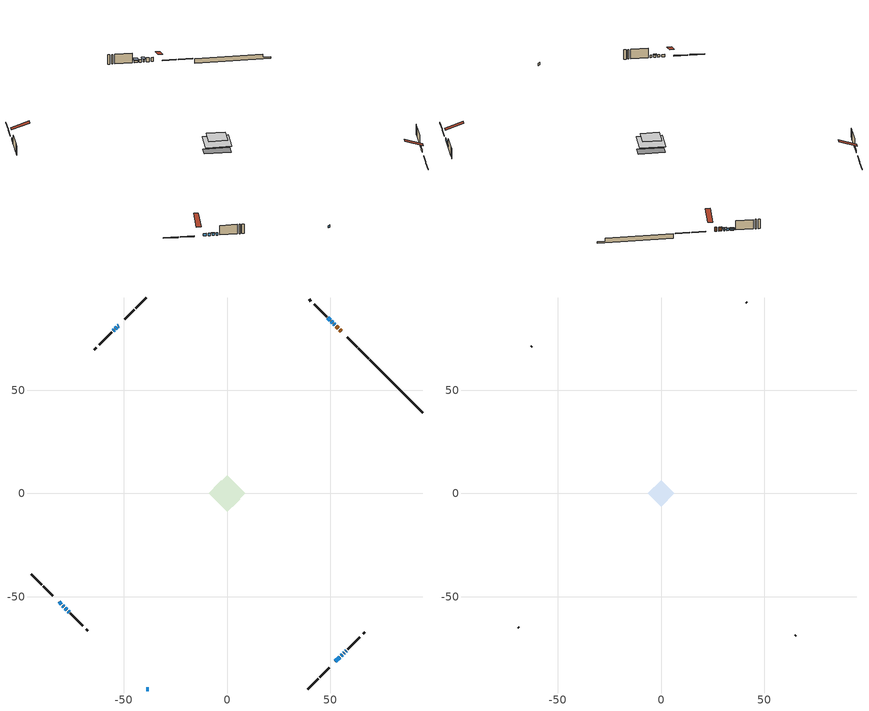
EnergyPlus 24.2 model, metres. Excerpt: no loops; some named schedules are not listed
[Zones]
conditioned space
 floor outside (Floor1 construction): -2.2,0 0,2.2 2.2,0 0,-2.2 z1.07
 floor adiabatic (AdiabaticFloorConstruction): -8.74,0 0,8.74 8.74,0 0,-8.74 z3.51
 floor foundation (Slab1 construction): -6.36,2.73 -2.73,6.36 6.36,-2.73 2.73,-6.36 z-1.22
 wall outside (RimJoist1 construction): 39.17,-94.56 44.1,-89.63 / -94.56,-39.17 -89.63,-44.1 / -39.17,94.56 -44.1,89.63 / 68.47,65.26 63.54,70.19 z1.07:1.37
 wall outside (RimJoist2 construction): 44.76,-88.97 49.52,-84.2 / -88.97,-44.76 -84.2,-49.52 / -44.76,88.97 -49.52,84.2 / 62.88,70.84 58.11,75.61 z1.07:1.37
 wall outside (AdiabaticWallConstruction 1): 55.17,78.56 54.55,79.18 / 53.89,79.84 52.75,80.98 z1.07:3.1
 wall outside (AdiabaticWallConstruction): -39.17,-94.56 -37.89,-94.56 / -81.25,-52.47 -80.18,-53.55 / 51.07,82.65 50.53,83.19 / 52.47,-81.25 54.57,-79.15 / -79.52,-54.21 -78.89,-54.84 / -52.47,81.26 -52.77,80.96 / -53.42,80.31 -53.96,79.77 / 55.23,-78.5 55.77,-77.96 / -54.62,79.11 -55.12,78.6 / 56.42,-77.3 56.67,-77.06 / 57.32,-76.4 57.68,-76.04 / -76.86,-56.87 -76.36,-57.37 z1.07:2.29; 52.09,81.64 51.73,82 / 49.88,83.85 48.8,84.93 z1.07:2.09; -78.24,-55.49 -77.52,-56.21 z1.07:2.14
 wall outside (Wall1 construction): 58.34,-75.39 64.32,-69.41 / -75.7,-58.03 -69.72,-64 / -55.78,77.95 -61.75,71.97 / 48.14,85.59 42.17,91.56 z1.07:5.95
 wall outside (Wall4 construction): 65.86,-67.87 66.66,-67.07 / -68.18,-65.55 -67.38,-66.34 / -63.3,70.43 -64.09,69.63 / 40.62,93.11 39.82,93.9 z1.07:5.95
 wall foundation (FoundationWall1 construction): 69.13,64.6,-1.22 69.13,64.6,1.07 92.02,41.71,1.07 92.02,41.71,-0.5 94.56,39.17,-0.5 94.56,39.17,-1.22
 window (WindowConstruction 11): -39.17,-94.56 -37.89,-94.56 z1.07:2.29
 window (WindowConstruction 5): -81.25,-52.47 -80.18,-53.55 z1.07:2.29
 window (WindowConstruction 6): 52.09,81.64 51.73,82 z1.07:2.08
 window (WindowConstruction 7): 51.07,82.65 50.53,83.19 z1.07:2.29
 window (WindowConstruction 8): 52.47,-81.25 54.57,-79.15 z1.07:2.29
 window (WindowConstruction 9): -79.52,-54.21 -78.89,-54.83 z1.07:2.29
 window (WindowConstruction 10): -78.23,-55.49 -77.52,-56.21 z1.07:2.14
 window (WindowConstruction 12): -52.47,81.25 -52.76,80.96 z1.07:2.29
 window (WindowConstruction 13): -53.42,80.3 -53.96,79.77 z1.07:2.29
 window (WindowConstruction 14): 55.23,-78.5 55.77,-77.96 z1.07:2.29
 window (WindowConstruction): 49.88,83.85 48.8,84.93 z1.07:2.08
 window (WindowConstruction 1): -54.62,79.11 -55.12,78.61 z1.07:2.29
 window (WindowConstruction 2): 56.43,-77.3 56.67,-77.06 z1.07:2.29
 window (WindowConstruction 3): 57.32,-76.4 57.68,-76.04 z1.07:2.29
 window (WindowConstruction 4): -76.86,-56.87 -76.36,-57.37 z1.07:2.29
 door (Door): 55.17,78.56 54.55,79.18 z1.07:3.1
 door (Door 1): 53.89,79.84 52.75,80.98 z1.07:3.1
 ceiling adiabatic (AdiabaticFloorConstruction): 0,-8.74 8.74,0 0,8.74 -8.74,0 z3.51
attic - vented
 floor to conditioned space (Floor2 construction Reversed): -6.37,0 0,6.37 6.37,0 0,-6.37 z5.95
 wall outside (Wall3 construction): 64.97,-68.75 65.2,-68.52 / -69.07,-64.66 -68.84,-64.89 / -62.41,71.32 -62.64,71.09 / 41.51,92.22 41.28,92.45 z1.07:5.95
 roof outside (Roof1 construction): 51.81,-81.91,5.95 45.61,-75.71,8.87 43.97,-77.34,8.87 50.18,-83.55,5.95; -81.91,-51.81,5.95 -75.71,-45.61,8.87 -77.34,-43.97,8.87 -83.55,-50.18,5.95; -51.81,81.91,5.95 -45.61,75.71,8.87 -43.97,77.34,8.87 -50.18,83.55,5.95; 55.82,77.9,5.95 49.62,71.7,8.87 51.25,70.06,8.87 57.46,76.27,5.95
shading: 51.3,82.43 52.52,81.21 53.81,82.5 52.59,83.72 z2.69; -77.31,-56.42 -78.45,-55.28 -78.88,-55.71 -77.74,-56.85 z2.44; 48.59,85.14 50.09,83.64 51.38,84.93 49.88,86.43 z2.38
[Building]
Building 1: Terrain=Suburbs
[Site:Location]
Toronto Intl AP_ON: Latitude {deg}=43.68; Longitude {deg}=-79.63; Time Zone {hr}=-5; Elevation {m}=173; Keep Site Location Information=Yes
[Site:GroundTemperature:Shallow]
4.59119, 2.66285, 2.50842, 3.42352, 7.09712, 10.7536, 13.9236, 15.9317, 16.1023, 14.4691, 11.3799, 7.83558
[Site:WaterMainsTemperature]
Calculation Method=Schedule; Temperature Schedule=mains temperature schedule
[Material] Roughness=Rough; Thermal Absorptance=0.9
Name | Thickness {m} | Conductivity {W/m-K} | Density {kg/m3} | Specific Heat {J/kg-K} | Solar Absorptance | Visible Absorptance
asphalt or fiberglass shingles | 0.00635 | 0.162714 | 1121.4 | 1465.45 | 0.4 | 0.4
ceiling loosefill ins | 0.254 | 0.0480833 | 16.02 | 1046.75 | 0.7 | 0.7
ceiling stud and cavity | 0.1397 | 0.160277 | 65.682 | 1177.47 | 0.7 | 0.7
concrete 4.0 in. | 0.1016 | 1.803125 | 2242.8 | 837.4 | 0.7 | 0.7
concrete 8.0 in. | 0.2032 | 1.803125 | 2242.8 | 837.4 | 0.7 | 0.7
door material | 0.04445 | 0.053851 | 512.64 | 1214.23 | 0.7 | 0.7
exterior vertical ins | 0.0410211 | 0.029427 | 32.04 | 1214.23 | 0.7 | 0.7
floor covering | 0.0127 | 0.0433444 | 54.468 | 1339.84 | 0.6 | 0.6
floor rigid ins | 0.103632 | 0.029427 | 32.04 | 1214.23 | 0.7 | 0.7
floor rigid ins 1; wall rigid ins 1 | 0.512978 | 0.029427 | 32.04 | 1214.23 | 0.7 | 0.7
floor stud and cavity | 0.1397 | 0.132406 | 92.3553 | 1139.71 | 0.7 | 0.7
floor stud and cavity 1 | 0.1397 | 1.75129 | 37.0049 | 1207.88 | 0.7 | 0.7
furniture material conditioned space 1 | 0.1524 | 0.115458 | 640.8 | 1214.23 | 0.6 | 0.6
gypsum board | 0.0127 | 0.160291 | 801 | 837.4 | 0.6 | 0.6
gypsum board 1 | 0.0127 | 0.160291 | 801 | 837.4 | 0.7 | 0.7
osb sheathing 0.5 in. | 0.0127 | 0.115458 | 512.64 | 1214.23 | 0.7 | 0.7
osb sheathing 0.75 in. | 0.01905 | 0.115458 | 512.64 | 1214.23 | 0.7 | 0.7
osb sheathing 2.0 in. | 0.0508 | 0.115458 | 512.64 | 1214.23 | 0.7 | 0.7
rim joist rigid ins; wall rigid ins | 0.051816 | 0.029427 | 32.04 | 1214.23 | 0.7 | 0.7
rim joist stud and cavity | 0.0508 | 0.0405436 | 125.044 | 1163.47 | 0.6 | 0.6
rim joist stud and cavity 1 | 0.0508 | 0.275866 | 125.044 | 1163.47 | 0.6 | 0.6
wall stud and cavity | 0.1397 | 0.16529 | 139.0536 | 1170.24 | 0.7 | 0.7
wall stud and cavity 1 | 0.0889 | 6.9971 | 50.32683 | 1063.81 | 0.6 | 0.6
wall stud and cavity 2 | 0.1397 | 0.275573 | 139.0536 | 1170.24 | 0.7 | 0.7
wall stud and cavity 3 | 0.0889 | 0.380278 | 52.3479 | 1209.89 | 0.7 | 0.7
wall stud and cavity 4 | 0.0889 | 0.391764 | 83.0341 | 1211.67 | 0.7 | 0.7
wood siding | 0.0254 | 0.102417 | 544.68 | 1172.36 | 0.4 | 0.4
wood siding 1 | 0.00254 | 0.102417 | 544.68 | 1172.36 | 0.4 | 0.4
wood siding 2; wood siding 3; wood siding 4 | 0.0254 | 0.102417 | 544.68 | 1172.36 | 0.7 | 0.7
[WindowMaterial:SimpleGlazingSystem]
Name | U-Factor {W/m2-K} | Solar Heat Gain Coefficient
WindowMaterial | 2.992306 | 0.59
WindowMaterial 1 | 2.949721 | 0.64
WindowMaterial 2 | 3.00026 | 0.58
WindowMaterial 3 | 2.986628 | 0.6
WindowMaterial 4 | 2.961077 | 0.63
WindowMaterial 5 | 2.88386 | 0.7
WindowMaterial 6 | 2.93609 | 0.65
WindowMaterial 7 | 6.72446 | 0.74
WindowMaterial 8 | 2.98038 | 0.6
[Construction]
AdiabaticFloorConstruction: floor stud and cavity 1, floor rigid ins 1, osb sheathing 0.75 in., floor covering
AdiabaticWallConstruction: wood siding 3, wall rigid ins 1, wall stud and cavity 3, gypsum board
AdiabaticWallConstruction 1: wood siding 4, wall rigid ins 1, wall stud and cavity 3, gypsum board
Door; Door 1: door material
Floor1 construction: floor stud and cavity, floor rigid ins, osb sheathing 0.75 in., floor covering
Floor2 construction Reversed: gypsum board, ceiling stud and cavity, ceiling loosefill ins
FoundationWall1 construction: concrete 8.0 in., gypsum board 1
furniture construction conditioned space 1: furniture material conditioned space 1
PartitionWallConstruction: gypsum board, wall stud and cavity 4, gypsum board
RimJoist1 construction: wood siding 2, rim joist rigid ins, osb sheathing 2.0 in., rim joist stud and cavity
RimJoist2 construction: wood siding 2, rim joist rigid ins, osb sheathing 2.0 in., rim joist stud and cavity 1
Roof1 construction: asphalt or fiberglass shingles
Slab1 construction: concrete 4.0 in.
Wall1 construction: wood siding, wall rigid ins, osb sheathing 0.5 in., wall stud and cavity, gypsum board
Wall3 construction: wood siding 1, wall stud and cavity 1
Wall4 construction: wood siding, wall rigid ins, osb sheathing 0.5 in., wall stud and cavity 2, gypsum board
WindowConstruction; WindowConstruction 6: WindowMaterial
WindowConstruction 1; WindowConstruction 4: WindowMaterial 1
WindowConstruction 10; WindowConstruction 9: WindowMaterial 6
WindowConstruction 11: WindowMaterial 7
WindowConstruction 12: WindowMaterial 8
WindowConstruction 13; WindowConstruction 14; WindowConstruction 5; WindowConstruction 7: WindowMaterial 4
WindowConstruction 2: WindowMaterial 2
WindowConstruction 3: WindowMaterial 3
WindowConstruction 8: WindowMaterial 5
[Zone] Multiplier=1; Part of Total Floor Area=Yes
Name | Volume {m3}
attic - vented | 38.5641
conditioned space | 533.3
[Space]
Name | Zone | Volume {m3}
attic - vented 1 | attic - vented | 38.5641
conditioned space 1 | conditioned space | 533.3
[ZoneInfiltration:EffectiveLeakageArea]
infil attic - vented 1: Zone or Space=attic - vented 1; Schedule=Always On Discrete; Effective Air Leakage Area {cm2}=3360; Stack Coefficient=0.000542566; Wind Coefficient=1.57379e-05
[ZoneMixing]
whole house fan mix: Zone or Space=attic - vented; Schedule=Always On Continuous; Design Flow Rate Calculation Method=Flow/Zone; Design Flow Rate {m3/s}=0; Source Zone or Space=conditioned space
[SurfaceProperty:ExposedFoundationPerimeter]
Slab1: Exposed Perimeter Calculation Method=TotalExposedPerimeter; Total Exposed Perimeter {m}=35.966
[InternalMass] Zone or ZoneList=conditioned space; Space or SpaceList=conditioned space 1
Name | Construction | Surface Area {m2}
furniture mass conditioned space 1 | furniture construction conditioned space 1 | 91.3281
partition wall mass | PartitionWallConstruction | 228.32
[Lights]
interior lighting: Zone or ZoneList or Space or SpaceList=conditioned space 1; Schedule=interior lighting schedule; Design Level Calculation Method=LightingLevel; Lighting Level {W}=343.2; Return Air Fraction=0; Fraction Radiant=0.6; Fraction Visible=0.2; Fraction Replaceable=1
[People]
occupants: Zone or ZoneList or Space or SpaceList=conditioned space 1; Number of People Schedule=occupants schedule; Number of People Calculation Method=People; Number of People=3; Fraction Radiant=0.314171; Sensible Heat Fraction=0.56303; Activity Level Schedule=occupants activity schedule; Carbon Dioxide Generation Rate {m3/s-W}=0; Enable ASHRAE 55 Comfort Warnings=No; Mean Radiant Temperature Calculation Type=EnclosureAveraged
[ElectricEquipment] Zone or ZoneList or Space or SpaceList=conditioned space 1; Design Level Calculation Method=EquipmentLevel
Name | Schedule | Design Level {W} | Fraction Latent | Fraction Radiant | Fraction Lost
clothes dryer | clothes dryer schedule | 140.772 | 0.015 | 0.081 | 0.85
clothes washer | clothes washer schedule | 32.1985 | 0.03 | 0.162 | 0.7
cooking range | cooking range schedule | 215.147 | 0.08 | 0.432 | 0.2
dishwasher | dishwasher schedule | 66.8632 | 0.3 | 0.18 | 0.4
fridge | fridge schedule | 72.9452 | 0 | 0.6 | 0
mech vent bath fan 0 | mech vent bath fan 0 schedule | 50.2 | 0 | 0 | 1
mech vent house fan | mech vent house fan schedule | 0 | 0 | 0 | 1
mech vent house fan cfis | mech vent house fan cfis schedule | 0 | 0 | 0 | 0
mech vent range fan 0 | mech vent range fan 0 schedule | 57 | 0 | 0 | 1
misc plug loads | misc plug loads schedule | 494.7 | 0.045 | 0.513 | 0.1
whole house fan | Always On Discrete | 0 | 0 | 0 | 1
[OtherEquipment] Zone or ZoneList or Space or SpaceList=conditioned space 1; Design Level Calculation Method=EquipmentLevel
Name | Fuel Type | Schedule | Design Level {W} | Fraction Latent | Fraction Radiant | Fraction Lost
clothes dryer 1 | Electricity | clothes dryer schedule | 0 | 0.015 | 0.081 | 0.85
cooking range 1 | Electricity | cooking range schedule | 0 | 0.08 | 0.432 | 0.2
general water use latent | None | general water use schedule | 62.594 | 1 | 0 | 0
general water use sensible | None | general water use schedule | -61.6891 | 0 | 0.6 | 0
mech vent house fan latent load | None | Always On Discrete | 0 | 1 | 0 | 0
mech vent house fan sensible load | None | Always On Discrete | 0 | 0 | 0 | 0
water heater energy adjustment1 | NaturalGas | Always On Discrete | 0.01 | 0 | 0 | 1
[ZoneInfiltration:DesignFlowRate] Zone or ZoneList or Space or SpaceList=conditioned space 1; Schedule=Always On Discrete; Design Flow Rate Calculation Method=Flow/Zone; Design Flow Rate {m3/s}=0
infil flow; natural vent flow; whole house fan flow
[Foundation:Kiva]
Foundation Kiva 1: Initial Indoor Air Temperature {C}=18; Wall Height Above Grade {m}=1.07; Wall Depth Below Slab {m}=0.2032; Custom Block Material Name 1=exterior vertical ins; Custom Block Depth 1 {m}=2.28999; Custom Block X Position 1 {m}=0.2159; Custom Block Z Position 1 {m}=0
[Foundation:Kiva:Settings]
Soil Conductivity {W/m-K}=0.849921; Soil Density {kg/m3}=1842.3; Soil Specific Heat {J/kg-K}=418.7; Ground Solar Absorptivity=0.9; Ground Thermal Absorptivity=0.9; Ground Surface Roughness {m}=0.03; Far-Field Width {m}=40; Deep-Ground Boundary Condition=ZeroFlux; Deep-Ground Depth {m}=40; Minimum Cell Dimension {m}=0.2; Maximum Cell Growth Coefficient=3; Simulation Timestep=Timestep
[Exterior:Lights]
exterior lighting: Schedule=exterior lighting schedule; Design Level {W}=75.6
[Schedule:Constant]
Name | Hourly Value
Always On Continuous; mech vent house fan schedule; mech vent house fan cfis schedule; Always On Discrete | 1
occupants activity schedule | 117.228
fridge schedule | 0
[Schedule:Week:Daily]
interior lighting schedule Week Rule - Jan1-Jan27: interior lighting schedule day, interior lighting schedule day, interior lighting schedule day, interior lighting schedule day, interior lighting schedule day, interior lighting schedule day, interior lighting schedule day, interior lighting schedule default day, interior lighting schedule default day, interior lighting schedule default day, interior lighting schedule default day, interior lighting schedule default day
interior lighting schedule Week Rule - Jan28-Feb3: interior lighting schedule day, interior lighting schedule day, interior lighting schedule day, interior lighting schedule day, interior lighting schedule day 1, interior lighting schedule day 1, interior lighting schedule day 1, interior lighting schedule default day, interior lighting schedule default day, interior lighting schedule default day, interior lighting schedule default day, interior lighting schedule default day
interior lighting schedule Week Rule - Feb4-Feb24: interior lighting schedule day 1, interior lighting schedule day 1, interior lighting schedule day 1, interior lighting schedule day 1, interior lighting schedule day 1, interior lighting schedule day 1, interior lighting schedule day 1, interior lighting schedule default day, interior lighting schedule default day, interior lighting schedule default day, interior lighting schedule default day, interior lighting schedule default day
interior lighting schedule Week Rule - Feb25-Mar3: interior lighting schedule day 1, interior lighting schedule day 1, interior lighting schedule day 1, interior lighting schedule day 1, interior lighting schedule day 2, interior lighting schedule day 2, interior lighting schedule day 2, interior lighting schedule default day, interior lighting schedule default day, interior lighting schedule default day, interior lighting schedule default day, interior lighting schedule default day
interior lighting schedule Week Rule - Mar4-Mar31: interior lighting schedule day 2, interior lighting schedule day 2, interior lighting schedule day 2, interior lighting schedule day 2, interior lighting schedule day 2, interior lighting schedule day 2, interior lighting schedule day 2, interior lighting schedule default day, interior lighting schedule default day, interior lighting schedule default day, interior lighting schedule default day, interior lighting schedule default day
interior lighting schedule Week Rule - Apr1-Apr28: interior lighting schedule day 3, interior lighting schedule day 3, interior lighting schedule day 3, interior lighting schedule day 3, interior lighting schedule day 3, interior lighting schedule day 3, interior lighting schedule day 3, interior lighting schedule default day, interior lighting schedule default day, interior lighting schedule default day, interior lighting schedule default day, interior lighting schedule default day
interior lighting schedule Week Rule - Apr29-May5: interior lighting schedule day 3, interior lighting schedule day 3, interior lighting schedule day 4, interior lighting schedule day 4, interior lighting schedule day 4, interior lighting schedule day 4, interior lighting schedule day 4, interior lighting schedule default day, interior lighting schedule default day, interior lighting schedule default day, interior lighting schedule default day, interior lighting schedule default day
interior lighting schedule Week Rule - May6-May26: interior lighting schedule day 4, interior lighting schedule day 4, interior lighting schedule day 4, interior lighting schedule day 4, interior lighting schedule day 4, interior lighting schedule day 4, interior lighting schedule day 4, interior lighting schedule default day, interior lighting schedule default day, interior lighting schedule default day, interior lighting schedule default day, interior lighting schedule default day
interior lighting schedule Week Rule - May27-Jun2: interior lighting schedule day 4, interior lighting schedule day 4, interior lighting schedule day 4, interior lighting schedule day 4, interior lighting schedule day 4, interior lighting schedule day 5, interior lighting schedule day 5, interior lighting schedule default day, interior lighting schedule default day, interior lighting schedule default day, interior lighting schedule default day, interior lighting schedule default day
interior lighting schedule Week Rule - Jun3-Jun30: interior lighting schedule day 5, interior lighting schedule day 5, interior lighting schedule day 5, interior lighting schedule day 5, interior lighting schedule day 5, interior lighting schedule day 5, interior lighting schedule day 5, interior lighting schedule default day, interior lighting schedule default day, interior lighting schedule default day, interior lighting schedule default day, interior lighting schedule default day
interior lighting schedule Week Rule - Jul1-Jul28: interior lighting schedule day 6, interior lighting schedule day 6, interior lighting schedule day 6, interior lighting schedule day 6, interior lighting schedule day 6, interior lighting schedule day 6, interior lighting schedule day 6, interior lighting schedule default day, interior lighting schedule default day, interior lighting schedule default day, interior lighting schedule default day, interior lighting schedule default day
interior lighting schedule Week Rule - Jul29-Aug4: interior lighting schedule day 6, interior lighting schedule day 6, interior lighting schedule day 6, interior lighting schedule day 7, interior lighting schedule day 7, interior lighting schedule day 7, interior lighting schedule day 7, interior lighting schedule default day, interior lighting schedule default day, interior lighting schedule default day, interior lighting schedule default day, interior lighting schedule default day
interior lighting schedule Week Rule - Aug5-Aug25: interior lighting schedule day 7, interior lighting schedule day 7, interior lighting schedule day 7, interior lighting schedule day 7, interior lighting schedule day 7, interior lighting schedule day 7, interior lighting schedule day 7, interior lighting schedule default day, interior lighting schedule default day, interior lighting schedule default day, interior lighting schedule default day, interior lighting schedule default day
interior lighting schedule Week Rule - Aug26-Sep1: interior lighting schedule day 7, interior lighting schedule day 7, interior lighting schedule day 7, interior lighting schedule day 7, interior lighting schedule day 7, interior lighting schedule day 7, interior lighting schedule day 8, interior lighting schedule default day, interior lighting schedule default day, interior lighting schedule default day, interior lighting schedule default day, interior lighting schedule default day
interior lighting schedule Week Rule - Sep2-Sep29: interior lighting schedule day 8, interior lighting schedule day 8, interior lighting schedule day 8, interior lighting schedule day 8, interior lighting schedule day 8, interior lighting schedule day 8, interior lighting schedule day 8, interior lighting schedule default day, interior lighting schedule default day, interior lighting schedule default day, interior lighting schedule default day, interior lighting schedule default day
interior lighting schedule Week Rule - Sep30-Oct6: interior lighting schedule day 8, interior lighting schedule day 9, interior lighting schedule day 9, interior lighting schedule day 9, interior lighting schedule day 9, interior lighting schedule day 9, interior lighting schedule day 9, interior lighting schedule default day, interior lighting schedule default day, interior lighting schedule default day, interior lighting schedule default day, interior lighting schedule default day
interior lighting schedule Week Rule - Oct7-Oct27: interior lighting schedule day 9, interior lighting schedule day 9, interior lighting schedule day 9, interior lighting schedule day 9, interior lighting schedule day 9, interior lighting schedule day 9, interior lighting schedule day 9, interior lighting schedule default day, interior lighting schedule default day, interior lighting schedule default day, interior lighting schedule default day, interior lighting schedule default day
interior lighting schedule Week Rule - Oct28-Nov3: interior lighting schedule day 9, interior lighting schedule day 9, interior lighting schedule day 9, interior lighting schedule day 9, interior lighting schedule day 10, interior lighting schedule day 10, interior lighting schedule day 10, interior lighting schedule default day, interior lighting schedule default day, interior lighting schedule default day, interior lighting schedule default day, interior lighting schedule default day
interior lighting schedule Week Rule - Nov4-Nov24: interior lighting schedule day 10, interior lighting schedule day 10, interior lighting schedule day 10, interior lighting schedule day 10, interior lighting schedule day 10, interior lighting schedule day 10, interior lighting schedule day 10, interior lighting schedule default day, interior lighting schedule default day, interior lighting schedule default day, interior lighting schedule default day, interior lighting schedule default day
interior lighting schedule Week Rule - Nov25-Dec1: interior lighting schedule day 10, interior lighting schedule day 10, interior lighting schedule day 10, interior lighting schedule day 10, interior lighting schedule day 10, interior lighting schedule day 10, interior lighting schedule day 11, interior lighting schedule default day, interior lighting schedule default day, interior lighting schedule default day, interior lighting schedule default day, interior lighting schedule default day
interior lighting schedule Week Rule - Dec2-Dec31: interior lighting schedule day 11, interior lighting schedule day 11, interior lighting schedule day 11, interior lighting schedule day 11, interior lighting schedule day 11, interior lighting schedule day 11, interior lighting schedule day 11, interior lighting schedule default day, interior lighting schedule default day, interior lighting schedule default day, interior lighting schedule default day, interior lighting schedule default day
occupants schedule Week Rule - Jan1-Dec31: occupants schedule day, occupants schedule day, occupants schedule day, occupants schedule day, occupants schedule day, occupants schedule day, occupants schedule day, occupants schedule default day, occupants schedule default day, occupants schedule default day, occupants schedule default day, occupants schedule default day
clothes dryer schedule Week Rule - Jan1-Dec31: clothes dryer schedule day, clothes dryer schedule day, clothes dryer schedule day, clothes dryer schedule day, clothes dryer schedule day, clothes dryer schedule day, clothes dryer schedule day, clothes dryer schedule default day, clothes dryer schedule default day, clothes dryer schedule default day, clothes dryer schedule default day, clothes dryer schedule default day
clothes washer schedule Week Rule - Jan1-Dec31: clothes washer schedule day, clothes washer schedule day, clothes washer schedule day, clothes washer schedule day, clothes washer schedule day, clothes washer schedule day, clothes washer schedule day, clothes washer schedule default day, clothes washer schedule default day, clothes washer schedule default day, clothes washer schedule default day, clothes washer schedule default day
cooking range schedule Week Rule - Jan1-Dec31: cooking range schedule day, cooking range schedule day, cooking range schedule day, cooking range schedule day, cooking range schedule day, cooking range schedule day, cooking range schedule day, cooking range schedule default day, cooking range schedule default day, cooking range schedule default day, cooking range schedule default day, cooking range schedule default day
dishwasher schedule Week Rule - Jan1-Dec31: dishwasher schedule day, dishwasher schedule day, dishwasher schedule day, dishwasher schedule day, dishwasher schedule day, dishwasher schedule day, dishwasher schedule day, dishwasher schedule default day, dishwasher schedule default day, dishwasher schedule default day, dishwasher schedule default day, dishwasher schedule default day
mech vent bath fan 0 schedule Week Rule - Jan1-Dec31: mech vent bath fan 0 schedule day, mech vent bath fan 0 schedule day, mech vent bath fan 0 schedule day, mech vent bath fan 0 schedule day, mech vent bath fan 0 schedule day, mech vent bath fan 0 schedule day, mech vent bath fan 0 schedule day, mech vent bath fan 0 schedule default day, mech vent bath fan 0 schedule default day, mech vent bath fan 0 schedule default day, mech vent bath fan 0 schedule default day, mech vent bath fan 0 schedule default day
mech vent range fan 0 schedule Week Rule - Jan1-Dec31: mech vent range fan 0 schedule day, mech vent range fan 0 schedule day, mech vent range fan 0 schedule day, mech vent range fan 0 schedule day, mech vent range fan 0 schedule day, mech vent range fan 0 schedule day, mech vent range fan 0 schedule day, mech vent range fan 0 schedule default day, mech vent range fan 0 schedule default day, mech vent range fan 0 schedule default day, mech vent range fan 0 schedule default day, mech vent range fan 0 schedule default day
misc plug loads schedule Week Rule - Jan1-Dec31: misc plug loads schedule day, misc plug loads schedule day, misc plug loads schedule day, misc plug loads schedule day, misc plug loads schedule day, misc plug loads schedule day, misc plug loads schedule day, misc plug loads schedule default day, misc plug loads schedule default day, misc plug loads schedule default day, misc plug loads schedule default day, misc plug loads schedule default day
general water use schedule Week Rule - Jan1-Dec31: general water use schedule day, general water use schedule day, general water use schedule day, general water use schedule day, general water use schedule day, general water use schedule day, general water use schedule day, general water use schedule default day, general water use schedule default day, general water use schedule default day, general water use schedule default day, general water use schedule default day
exterior lighting schedule Week Rule - Jan1-Jan27: exterior lighting schedule day, exterior lighting schedule day, exterior lighting schedule day, exterior lighting schedule day, exterior lighting schedule day, exterior lighting schedule day, exterior lighting schedule day, exterior lighting schedule default day, exterior lighting schedule default day, exterior lighting schedule default day, exterior lighting schedule default day, exterior lighting schedule default day
exterior lighting schedule Week Rule - Jan28-Feb3: exterior lighting schedule day, exterior lighting schedule day, exterior lighting schedule day, exterior lighting schedule day, exterior lighting schedule day 1, exterior lighting schedule day 1, exterior lighting schedule day 1, exterior lighting schedule default day, exterior lighting schedule default day, exterior lighting schedule default day, exterior lighting schedule default day, exterior lighting schedule default day
exterior lighting schedule Week Rule - Feb4-Feb24: exterior lighting schedule day 1, exterior lighting schedule day 1, exterior lighting schedule day 1, exterior lighting schedule day 1, exterior lighting schedule day 1, exterior lighting schedule day 1, exterior lighting schedule day 1, exterior lighting schedule default day, exterior lighting schedule default day, exterior lighting schedule default day, exterior lighting schedule default day, exterior lighting schedule default day
exterior lighting schedule Week Rule - Feb25-Mar3: exterior lighting schedule day 1, exterior lighting schedule day 1, exterior lighting schedule day 1, exterior lighting schedule day 1, exterior lighting schedule day 2, exterior lighting schedule day 2, exterior lighting schedule day 2, exterior lighting schedule default day, exterior lighting schedule default day, exterior lighting schedule default day, exterior lighting schedule default day, exterior lighting schedule default day
exterior lighting schedule Week Rule - Mar4-Mar31: exterior lighting schedule day 2, exterior lighting schedule day 2, exterior lighting schedule day 2, exterior lighting schedule day 2, exterior lighting schedule day 2, exterior lighting schedule day 2, exterior lighting schedule day 2, exterior lighting schedule default day, exterior lighting schedule default day, exterior lighting schedule default day, exterior lighting schedule default day, exterior lighting schedule default day
exterior lighting schedule Week Rule - Apr1-Apr28: exterior lighting schedule day 3, exterior lighting schedule day 3, exterior lighting schedule day 3, exterior lighting schedule day 3, exterior lighting schedule day 3, exterior lighting schedule day 3, exterior lighting schedule day 3, exterior lighting schedule default day, exterior lighting schedule default day, exterior lighting schedule default day, exterior lighting schedule default day, exterior lighting schedule default day
exterior lighting schedule Week Rule - Apr29-May5: exterior lighting schedule day 3, exterior lighting schedule day 3, exterior lighting schedule day 4, exterior lighting schedule day 4, exterior lighting schedule day 4, exterior lighting schedule day 4, exterior lighting schedule day 4, exterior lighting schedule default day, exterior lighting schedule default day, exterior lighting schedule default day, exterior lighting schedule default day, exterior lighting schedule default day
exterior lighting schedule Week Rule - May6-May26: exterior lighting schedule day 4, exterior lighting schedule day 4, exterior lighting schedule day 4, exterior lighting schedule day 4, exterior lighting schedule day 4, exterior lighting schedule day 4, exterior lighting schedule day 4, exterior lighting schedule default day, exterior lighting schedule default day, exterior lighting schedule default day, exterior lighting schedule default day, exterior lighting schedule default day
exterior lighting schedule Week Rule - May27-Jun2: exterior lighting schedule day 4, exterior lighting schedule day 4, exterior lighting schedule day 4, exterior lighting schedule day 4, exterior lighting schedule day 4, exterior lighting schedule day 5, exterior lighting schedule day 5, exterior lighting schedule default day, exterior lighting schedule default day, exterior lighting schedule default day, exterior lighting schedule default day, exterior lighting schedule default day
exterior lighting schedule Week Rule - Jun3-Jun30: exterior lighting schedule day 5, exterior lighting schedule day 5, exterior lighting schedule day 5, exterior lighting schedule day 5, exterior lighting schedule day 5, exterior lighting schedule day 5, exterior lighting schedule day 5, exterior lighting schedule default day, exterior lighting schedule default day, exterior lighting schedule default day, exterior lighting schedule default day, exterior lighting schedule default day
exterior lighting schedule Week Rule - Jul1-Jul28: exterior lighting schedule day 6, exterior lighting schedule day 6, exterior lighting schedule day 6, exterior lighting schedule day 6, exterior lighting schedule day 6, exterior lighting schedule day 6, exterior lighting schedule day 6, exterior lighting schedule default day, exterior lighting schedule default day, exterior lighting schedule default day, exterior lighting schedule default day, exterior lighting schedule default day
exterior lighting schedule Week Rule - Jul29-Aug4: exterior lighting schedule day 6, exterior lighting schedule day 6, exterior lighting schedule day 6, exterior lighting schedule day 7, exterior lighting schedule day 7, exterior lighting schedule day 7, exterior lighting schedule day 7, exterior lighting schedule default day, exterior lighting schedule default day, exterior lighting schedule default day, exterior lighting schedule default day, exterior lighting schedule default day
exterior lighting schedule Week Rule - Aug5-Aug25: exterior lighting schedule day 7, exterior lighting schedule day 7, exterior lighting schedule day 7, exterior lighting schedule day 7, exterior lighting schedule day 7, exterior lighting schedule day 7, exterior lighting schedule day 7, exterior lighting schedule default day, exterior lighting schedule default day, exterior lighting schedule default day, exterior lighting schedule default day, exterior lighting schedule default day
exterior lighting schedule Week Rule - Aug26-Sep1: exterior lighting schedule day 7, exterior lighting schedule day 7, exterior lighting schedule day 7, exterior lighting schedule day 7, exterior lighting schedule day 7, exterior lighting schedule day 7, exterior lighting schedule day 8, exterior lighting schedule default day, exterior lighting schedule default day, exterior lighting schedule default day, exterior lighting schedule default day, exterior lighting schedule default day
exterior lighting schedule Week Rule - Sep2-Sep29: exterior lighting schedule day 8, exterior lighting schedule day 8, exterior lighting schedule day 8, exterior lighting schedule day 8, exterior lighting schedule day 8, exterior lighting schedule day 8, exterior lighting schedule day 8, exterior lighting schedule default day, exterior lighting schedule default day, exterior lighting schedule default day, exterior lighting schedule default day, exterior lighting schedule default day
[Schedule:Year]
interior lighting schedule: interior lighting schedule Week Rule - Jan1-Jan27, 1, 1, 1, 27, interior lighting schedule Week Rule - Jan28-Feb3, 1, 28, 2, 3, interior lighting schedule Week Rule - Feb4-Feb24, 2, 4, 2, 24, interior lighting schedule Week Rule - Feb25-Mar3, 2, 25, 3, 3, interior lighting schedule Week Rule - Mar4-Mar31, 3, 4, 3, 31, interior lighting schedule Week Rule - Apr1-Apr28, 4, 1, 4, 28, interior lighting schedule Week Rule - Apr29-May5, 4, 29, 5, 5, interior lighting schedule Week Rule - May6-May26, 5, 6, 5, 26, interior lighting schedule Week Rule - May27-Jun2, 5, 27, 6, 2, interior lighting schedule Week Rule - Jun3-Jun30, 6, 3, 6, 30, interior lighting schedule Week Rule - Jul1-Jul28, 7, 1, 7, 28, interior lighting schedule Week Rule - Jul29-Aug4, 7, 29, 8, 4, interior lighting schedule Week Rule - Aug5-Aug25, 8, 5, 8, 25, interior lighting schedule Week Rule - Aug26-Sep1, 8, 26, 9, 1, interior lighting schedule Week Rule - Sep2-Sep29, 9, 2, 9, 29, interior lighting schedule Week Rule - Sep30-Oct6, 9, 30, 10, 6, interior lighting schedule Week Rule - Oct7-Oct27, 10, 7, 10, 27, interior lighting schedule Week Rule - Oct28-Nov3, 10, 28, 11, 3, interior lighting schedule Week Rule - Nov4-Nov24, 11, 4, 11, 24, interior lighting schedule Week Rule - Nov25-Dec1, 11, 25, 12, 1, interior lighting schedule Week Rule - Dec2-Dec31, 12, 2, 12, 31
occupants schedule: occupants schedule Week Rule - Jan1-Dec31, 1, 1, 12, 31
clothes dryer schedule: clothes dryer schedule Week Rule - Jan1-Dec31, 1, 1, 12, 31
clothes washer schedule: clothes washer schedule Week Rule - Jan1-Dec31, 1, 1, 12, 31
cooking range schedule: cooking range schedule Week Rule - Jan1-Dec31, 1, 1, 12, 31
dishwasher schedule: dishwasher schedule Week Rule - Jan1-Dec31, 1, 1, 12, 31
mech vent bath fan 0 schedule: mech vent bath fan 0 schedule Week Rule - Jan1-Dec31, 1, 1, 12, 31
mech vent range fan 0 schedule: mech vent range fan 0 schedule Week Rule - Jan1-Dec31, 1, 1, 12, 31
misc plug loads schedule: misc plug loads schedule Week Rule - Jan1-Dec31, 1, 1, 12, 31
general water use schedule: general water use schedule Week Rule - Jan1-Dec31, 1, 1, 12, 31
exterior lighting schedule: exterior lighting schedule Week Rule - Jan1-Jan27, 1, 1, 1, 27, exterior lighting schedule Week Rule - Jan28-Feb3, 1, 28, 2, 3, exterior lighting schedule Week Rule - Feb4-Feb24, 2, 4, 2, 24, exterior lighting schedule Week Rule - Feb25-Mar3, 2, 25, 3, 3, exterior lighting schedule Week Rule - Mar4-Mar31, 3, 4, 3, 31, exterior lighting schedule Week Rule - Apr1-Apr28, 4, 1, 4, 28, exterior lighting schedule Week Rule - Apr29-May5, 4, 29, 5, 5, exterior lighting schedule Week Rule - May6-May26, 5, 6, 5, 26, exterior lighting schedule Week Rule - May27-Jun2, 5, 27, 6, 2, exterior lighting schedule Week Rule - Jun3-Jun30, 6, 3, 6, 30, exterior lighting schedule Week Rule - Jul1-Jul28, 7, 1, 7, 28, exterior lighting schedule Week Rule - Jul29-Aug4, 7, 29, 8, 4, exterior lighting schedule Week Rule - Aug5-Aug25, 8, 5, 8, 25, exterior lighting schedule Week Rule - Aug26-Sep1, 8, 26, 9, 1, exterior lighting schedule Week Rule - Sep2-Sep29, 9, 2, 9, 29, exterior lighting schedule Week Rule - Sep30-Oct6, 9, 30, 10, 6, exterior lighting schedule Week Rule - Oct7-Oct27, 10, 7, 10, 27, exterior lighting schedule Week Rule - Oct28-Nov3, 10, 28, 11, 3, exterior lighting schedule Week Rule - Nov4-Nov24, 11, 4, 11, 24, exterior lighting schedule Week Rule - Nov25-Dec1, 11, 25, 12, 1, exterior lighting schedule Week Rule - Dec2-Dec31, 12, 2, 12, 31
[Schedule:Compact]
mains temperature schedule: Through: 01/01, For: AllDays, Until: 24:00, 8.43722, Through: 01/02, For: AllDays, Until: 24:00, 8.37111, Through: 01/03, For: AllDays, Until: 24:00, 8.30611, Through: 01/04, For: AllDays, Until: 24:00, 8.24222, Through: 01/05, For: AllDays, Until: 24:00, 8.17944, Through: 01/06, For: AllDays, Until: 24:00, 8.11833, Through: 01/07, For: AllDays, Until: 24:00, 8.05833, Through: 01/08, For: AllDays, Until: 24:00, 7.99944, Through: 01/09, For: AllDays, Until: 24:00, 7.94222, Through: 01/10, For: AllDays, Until: 24:00, 7.88611, Through: 01/11, For: AllDays, Until: 24:00, 7.83167, Through: 01/12, For: AllDays, Until: 24:00, 7.77833, Through: 01/13, For: AllDays, Until: 24:00, 7.72611, Through: 01/14, For: AllDays, Until: 24:00, 7.67556, Through: 01/15, For: AllDays, Until: 24:00, 7.62667, Through: 01/16, For: AllDays, Until: 24:00, 7.57889, Through: 01/17, For: AllDays, Until: 24:00, 7.53278, Through: 01/18, For: AllDays, Until: 24:00, 7.48778, Through: 01/19, For: AllDays, Until: 24:00, 7.44444, Through: 01/20, For: AllDays, Until: 24:00, 7.40278, Through: 01/21, For: AllDays, Until: 24:00, 7.36278, Through: 01/22, For: AllDays, Until: 24:00, 7.32389, Through: 01/23, For: AllDays, Until: 24:00, 7.28667, Through: 01/24, For: AllDays, Until: 24:00, 7.25056, Through: 01/25, For: AllDays, Until: 24:00, 7.21667, Through: 01/26, For: AllDays, Until: 24:00, 7.18389, Through: 01/27, For: AllDays, Until: 24:00, 7.15278, Through: 01/28, For: AllDays, Until: 24:00, 7.12333, Through: 01/29, For: AllDays, Until: 24:00, 7.09556, Through: 01/30, For: AllDays, Until: 24:00, 7.06944, Through: 01/31, For: AllDays, Until: 24:00, 7.04444, Through: 02/01, For: AllDays, Until: 24:00, 7.02167, Through: 02/02, For: AllDays, Until: 24:00, 7, Through: 02/03, For: AllDays, Until: 24:00, 6.98, Through: 02/04, For: AllDays, Until: 24:00, 6.96222, Through: 02/05, For: AllDays, Until: 24:00, 6.94556, Through: 02/06, For: AllDays, Until: 24:00, 6.93056, Through: 02/07, For: AllDays, Until: 24:00, 6.91722, Through: 02/08, For: AllDays, Until: 24:00, 6.90556, Through: 02/09, For: AllDays, Until: 24:00, 6.89556, Through: 02/10, For: AllDays, Until: 24:00, 6.88722, Through: 02/11, For: AllDays, Until: 24:00, 6.88056, Through: 02/12, For: AllDays, Until: 24:00, 6.875, Through: 02/13, For: AllDays, Until: 24:00, 6.87167, Through: 02/14, For: AllDays, Until: 24:00, 6.87, Through: 02/15, For: AllDays, Until: 24:00, 6.87, Through: 02/16, For: AllDays, Until: 24:00, 6.87167, Through: 02/17, For: AllDays, Until: 24:00, 6.875, Through: 02/18, For: AllDays, Until: 24:00, 6.88, Through: 02/19, For: AllDays, Until: 24:00, 6.88611, Through: 02/20, For: AllDays, Until: 24:00, 6.89444, Through: 02/21, For: AllDays, Until: 24:00, 6.90444, Through: 02/22, For: AllDays, Until: 24:00, 6.91611, Through: 02/23, For: AllDays, Until: 24:00, 6.92889, Through: 02/24, For: AllDays, Until: 24:00, 6.94389, Through: 02/25, For: AllDays, Until: 24:00, 6.96056, Through: 02/26, For: AllDays, Until: 24:00, 6.97833, Through: 02/27, For: AllDays, Until: 24:00, 6.99833, Through: 02/28, For: AllDays, Until: 24:00, 7.01944, Through: 03/01, For: AllDays, Until: 24:00, 7.04222, Through: 03/02, For: AllDays, Until: 24:00, 7.06667, Through: 03/03, For: AllDays, Until: 24:00, 7.09278, Through: 03/04, For: AllDays, Until: 24:00, 7.12056, Through: 03/05, For: AllDays, Until: 24:00, 7.15, Through: 03/06, For: AllDays, Until: 24:00, 7.18111, Through: 03/07, For: AllDays, Until: 24:00, 7.21333, Through: 03/08, For: AllDays, Until: 24:00, 7.24722, Through: 03/09, For: AllDays, Until: 24:00, 7.28278, Through: 03/10, For: AllDays, Until: 24:00, 7.32, Through: 03/11, For: AllDays, Until: 24:00, 7.35889, Through: 03/12, For: AllDays, Until: 24:00, 7.39889, Through: 03/13, For: AllDays, Until: 24:00, 7.44056, Through: 03/14, For: AllDays, Until: 24:00, 7.48389, Through: 03/15, For: AllDays, Until: 24:00, 7.52833, Through: 03/16, For: AllDays, Until: 24:00, 7.57444, Through: 03/17, For: AllDays, Until: 24:00, 7.62222, Through: 03/18, For: AllDays, Until: 24:00, 7.67111, Through: 03/19, For: AllDays, Until: 24:00, 7.72111, Through: 03/20, For: AllDays, Until: 24:00, 7.77333, Through: 03/21, For: AllDays, Until: 24:00, 7.82611, Through: 03/22, For: AllDays, Until: 24:00, 7.88111, Through: 03/23, For: AllDays, Until: 24:00, 7.93667, Through: 03/24, For: AllDays, Until: 24:00, 7.99389, Through: 03/25, For: AllDays, Until: 24:00, 8.05278, Through: 03/26, For: AllDays, Until: 24:00, 8.11278, Through: 03/27, For: AllDays, Until: 24:00, 8.17389, Through: 03/28, For: AllDays, Until: 24:00, 8.23611, Through: 03/29, For: AllDays, Until: 24:00, 8.3, Through: 03/30, For: AllDays, Until: 24:00, 8.365, Through: 03/31, For: AllDays, Until: 24:00, 8.43111, Through: 04/01, For: AllDays, Until: 24:00, 8.49833, Through: 04/02, For: AllDays, Until: 24:00, 8.56722, Through: 04/03, For: AllDays, Until: 24:00, 8.63667, Through: 04/04, For: AllDays, Until: 24:00, 8.70778, Through: 04/05, For: AllDays, Until: 24:00, 8.77944, Through: 04/06, For: AllDays, Until: 24:00, 8.85278, Through: 04/07, For: AllDays, Until: 24:00, 8.92667, Through: 04/08, For: AllDays, Until: 24:00, 9.00222, Through: 04/09, For: AllDays, Until: 24:00, 9.07833, Through: 04/10, For: AllDays, Until: 24:00, 9.15556, Through: 04/11, For: AllDays, Until: 24:00, 9.23389, Through: 04/12, For: AllDays, Until: 24:00, 9.31278, Through: 04/13, For: AllDays, Until: 24:00, 9.39278, Through: 04/14, For: AllDays, Until: 24:00, 9.47389, Through: 04/15, For: AllDays, Until: 24:00, 9.55611, Through: 04/16, For: AllDays, Until: 24:00, 9.63833, Through: 04/17, For: AllDays, Until: 24:00, 9.72222, Through: 04/18, For: AllDays, Until: 24:00, 9.80667, Through: 04/19, For: AllDays, Until: 24:00, 9.89167, Through: 04/20, For: AllDays, Until: 24:00, 9.97778, Through: 04/21, For: AllDays, Until: 24:00, 10.0644, Through: 04/22, For: AllDays, Until: 24:00, 10.1517, Through: 04/23, For: AllDays, Until: 24:00, 10.24, Through: 04/24, For: AllDays, Until: 24:00, 10.3289, Through: 04/25, For: AllDays, Until: 24:00, 10.4183, Through: 04/26, For: AllDays, Until: 24:00, 10.5083, Through: 04/27, For: AllDays, Until: 24:00, 10.5989, Through: 04/28, For: AllDays, Until: 24:00, 10.69, Through: 04/29, For: AllDays, Until: 24:00, 10.7817, Through: 04/30, For: AllDays, Until: 24:00, 10.8739, Through: 05/01, For: AllDays, Until: 24:00, 10.9667, Through: 05/02, For: AllDays, Until: 24:00, 11.0594, Through: 05/03, For: AllDays, Until: 24:00, 11.1533, Through: 05/04, For: AllDays, Until: 24:00, 11.2472, Through: 05/05, For: AllDays, Until: 24:00, 11.3411, Through: 05/06, For: AllDays, Until: 24:00, 11.4361, Through: 05/07, For: AllDays, Until: 24:00, 11.5306, Through: 05/08, For: AllDays, Until: 24:00, 11.6261, Through: 05/09, For: AllDays, Until: 24:00, 11.7217, Through: 05/10, For: AllDays, Until: 24:00, 11.8172, Through: 05/11, For: AllDays, Until: 24:00, 11.9128, Through: 05/12, For: AllDays, Until: 24:00, 12.0089, Through: 05/13, For: AllDays, Until: 24:00, 12.105, Through: 05/14, For: AllDays, Until: 24:00, 12.2017, Through: 05/15, For: AllDays, Until: 24:00, 12.2978, Through: 05/16, For: AllDays, Until: 24:00, 12.3944, Through: 05/17, For: AllDays, Until: 24:00, 12.4906, Through: 05/18, For: AllDays, Until: 24:00, 12.5872, Through: 05/19, For: AllDays, Until: 24:00, 12.6833, Through: 05/20, For: AllDays, Until: 24:00, 12.78, Through: 05/21, For: AllDays, Until: 24:00, 12.8761, Through: 05/22, For: AllDays, Until: 24:00, 12.9722, Through: 05/23, For: AllDays, Until: 24:00, 13.0683, Through: 05/24, For: AllDays, Until: 24:00, 13.1639, Through: 05/25, For: AllDays, Until: 24:00, 13.2594, Through: 05/26, For: AllDays, Until: 24:00, 13.355, Through: 05/27, For: AllDays, Until: 24:00, 13.45, Through: 05/28, For: AllDays, Until: 24:00, 13.545, Through: 05/29, For: AllDays, Until: 24:00, 13.6394, Through: 05/30, For: AllDays, Until: 24:00, 13.7333, Through: 05/31, For: AllDays, Until: 24:00, 13.8272, Through: 06/01, For: AllDays, Until: 24:00, 13.9206, Through: 06/02, For: AllDays, Until: 24:00, 14.0139, Through: 06/03, For: AllDays, Until: 24:00, 14.1061, Through: 06/04, For: AllDays, Until: 24:00, 14.1983, Through: 06/05, For: AllDays, Until: 24:00, 14.2894, Through: 06/06, For: AllDays, Until: 24:00, 14.3806, Through: 06/07, For: AllDays, Until: 24:00, 14.4711, Through: 06/08, For: AllDays, Until: 24:00, 14.5606, Through: 06/09, For: AllDays, Until: 24:00, 14.65, Through: 06/10, For: AllDays, Until: 24:00, 14.7383, Through: 06/11, For: AllDays, Until: 24:00, 14.8267, Through: 06/12, For: AllDays, Until: 24:00, 14.9133, Through: 06/13, For: AllDays, Until: 24:00, 15, Through: 06/14, For: AllDays, Until: 24:00, 15.0856, Through: 06/15, For: AllDays, Until: 24:00, 15.1706, Through: 06/16, For: AllDays, Until: 24:00, 15.255, Through: 06/17, For: AllDays, Until: 24:00, 15.3383, Through: 06/18, For: AllDays, Until: 24:00, 15.4206, Through: 06/19, For: AllDays, Until: 24:00, 15.5022, Through: 06/20, For: AllDays, Until: 24:00, 15.5828, Through: 06/21, For: AllDays, Until: 24:00, 15.6628, Through: 06/22, For: AllDays, Until: 24:00, 15.7417, Through: 06/23, For: AllDays, Until: 24:00, 15.8194, Through: 06/24, For: AllDays, Until: 24:00, 15.8961, Through: 06/25, For: AllDays, Until: 24:00, 15.9722, Through: 06/26, For: AllDays, Until: 24:00, 16.0467, Through: 06/27, For: AllDays, Until: 24:00, 16.1206, Through: 06/28, For: AllDays, Until: 24:00, 16.1933, Through: 06/29, For: AllDays, Until: 24:00, 16.265, Through: 06/30, For: AllDays, Until: 24:00, 16.3356, Through: 07/01, For: AllDays, Until: 24:00, 16.4044, Through: 07/02, For: AllDays, Until: 24:00, 16.4728, Through: 07/03, For: AllDays, Until: 24:00, 16.54, Through: 07/04, For: AllDays, Until: 24:00, 16.6056, Through: 07/05, For: AllDays, Until: 24:00, 16.67, Through: 07/06, For: AllDays, Until: 24:00, 16.7333, Through: 07/07, For: AllDays, Until: 24:00, 16.7956, Through: 07/08, For: AllDays, Until: 24:00, 16.8561, Through: 07/09, For: AllDays, Until: 24:00, 16.9156, Through: 07/10, For: AllDays, Until: 24:00, 16.9739, Through: 07/11, For: AllDays, Until: 24:00, 17.0306, Through: 07/12, For: AllDays, Until: 24:00, 17.0861, Through: 07/13, For: AllDays, Until: 24:00, 17.14, Through: 07/14, For: AllDays, Until: 24:00, 17.1928, Through: 07/15, For: AllDays, Until: 24:00, 17.2439, Through: 07/16, For: AllDays, Until: 24:00, 17.2939, Through: 07/17, For: AllDays, Until: 24:00, 17.3422, Through: 07/18, For: AllDays, Until: 24:00, 17.3894, Through: 07/19, For: AllDays, Until: 24:00, 17.435, Through: 07/20, For: AllDays, Until: 24:00, 17.4794, Through: 07/21, For: AllDays, Until: 24:00, 17.5217, Through: 07/22, For: AllDays, Until: 24:00, 17.5628, Through: 07/23, For: AllDays, Until: 24:00, 17.6028, Through: 07/24, For: AllDays, Until: 24:00, 17.6406, Through: 07/25, For: AllDays, Until: 24:00, 17.6772, Through: 07/26, For: AllDays, Until: 24:00, 17.7122, Through: 07/27, For: AllDays, Until: 24:00, 17.7456, Through: 07/28, For: AllDays, Until: 24:00, 17.7778, Through: 07/29, For: AllDays, Until: 24:00, 17.8078, Through: 07/30, For: AllDays, Until: 24:00, 17.8367, Through: 07/31, For: AllDays, Until: 24:00, 17.8639, Through: 08/01, For: AllDays, Until: 24:00, 17.8894, Through: 08/02, For: AllDays, Until: 24:00, 17.9133, Through: 08/03, For: AllDays, Until: 24:00, 17.9361, Through: 08/04, For: AllDays, Until: 24:00, 17.9567, Through: 08/05, For: AllDays, Until: 24:00, 17.9756, Through: 08/06, For: AllDays, Until: 24:00, 17.9933, Through: 08/07, For: AllDays, Until: 24:00, 18.0089, Through: 08/08, For: AllDays, Until: 24:00, 18.0233, Through: 08/09, For: AllDays, Until: 24:00, 18.0361, Through: 08/10, For: AllDays, Until: 24:00, 18.0467, Through: 08/11, For: AllDays, Until: 24:00, 18.0561, Through: 08/12, For: AllDays, Until: 24:00, 18.0639, Through: 08/13, For: AllDays, Until: 24:00, 18.07, Through: 08/14, For: AllDays, Until: 24:00, 18.0739, Through: 08/15, For: AllDays, Until: 24:00, 18.0767, Through: 08/16, For: AllDays, Until: 24:00, 18.0778, Through: 08/17, For: AllDays, Until: 24:00, 18.0772, Through: 08/18, For: AllDays, Until: 24:00, 18.075, Through: 08/19, For: AllDays, Until: 24:00, 18.0706, Through: 08/20, For: AllDays, Until: 24:00, 18.065, Through: 08/21, For: AllDays, Until: 24:00, 18.0578, Through: 08/22, For: AllDays, Until: 24:00, 18.0489, Through: 08/23, For: AllDays, Until: 24:00, 18.0383, Through: 08/24, For: AllDays, Until: 24:00, 18.0261, Through: 08/25, For: AllDays, Until: 24:00, 18.0122, Through: 08/26, For: AllDays, Until: 24:00, 17.9967, Through: 08/27, For: AllDays, Until: 24:00, 17.9794, Through: 08/28, For: AllDays, Until: 24:00, 17.9606, Through: 08/29, For: AllDays, Until: 24:00, 17.9406, Through: 08/30, For: AllDays, Until: 24:00, 17.9183, Through: 08/31, For: AllDays, Until: 24:00, 17.8944, Through: 09/01, For: AllDays, Until: 24:00, 17.8694, Through: 09/02, For: AllDays, Until: 24:00, 17.8428, Through: 09/03, For: AllDays, Until: 24:00, 17.8139, Through: 09/04, For: AllDays, Until: 24:00, 17.7839, Through: 09/05, For: AllDays, Until: 24:00, 17.7522, Through: 09/06, For: AllDays, Until: 24:00, 17.7194, Through: 09/07, For: AllDays, Until: 24:00, 17.6844, Through: 09/08, For: AllDays, Until: 24:00, 17.6483, Through: 09/09, For: AllDays, Until: 24:00, 17.6106, Through: 09/10, For: AllDays, Until: 24:00, 17.5711, Through: 09/11, For: AllDays, Until: 24:00, 17.5306, Through: 09/12, For: AllDays, Until: 24:00, 17.4883, Through: 09/13, For: AllDays, Until: 24:00, 17.4444, Through: 09/14, For: AllDays, Until: 24:00, 17.3989, Through: 09/15, For: AllDays, Until: 24:00, 17.3522, Through: 09/16, For: AllDays, Until: 24:00, 17.3039, Through: 09/17, For: AllDays, Until: 24:00, 17.2544, Through: 09/18, For: AllDays, Until: 24:00, 17.2033, Through: 09/19, For: AllDays, Until: 24:00, 17.1511, Through: 09/20, For: AllDays, Until: 24:00, 17.0972, Through: 09/21, For: AllDays, Until: 24:00, 17.0422, Through: 09/22, For: AllDays, Until: 24:00, 16.9856, Through: 09/23, For: AllDays, Until: 24:00, 16.9278, Through: 09/24, For: AllDays, Until: 24:00, 16.8683, Through: 09/25, For: AllDays, Until: 24:00, 16.8078, Through: 09/26, For: AllDays, Until: 24:00, 16.7461, Through: 09/27, For: AllDays, Until: 24:00, 16.6833, Through: 09/28, For: AllDays, Until: 24:00, 16.6189, Through: 09/29, For: AllDays, Until: 24:00, 16.5533, Through: 09/30, For: AllDays, Until: 24:00, 16.4867, Through: 10/01, For: AllDays, Until: 24:00, 16.4189, Through: 10/02, For: AllDays, Until: 24:00, 16.3494, Through: 10/03, For: AllDays, Until: 24:00, 16.2794, Through: 10/04, For: AllDays, Until: 24:00, 16.2083, Through: 10/05, For: AllDays, Until: 24:00, 16.1356, Through: 10/06, For: AllDays, Until: 24:00, 16.0622, Through: 10/07, For: AllDays, Until: 24:00, 15.9878, Through: 10/08, For: AllDays, Until: 24:00, 15.9117, Through: 10/09, For: AllDays, Until: 24:00, 15.835, Through: 10/10, For: AllDays, Until: 24:00, 15.7578, Through: 10/11, For: AllDays, Until: 24:00, 15.6789, Through: 10/12, For: AllDays, Until: 24:00, 15.5994, Through: 10/13, For: AllDays, Until: 24:00, 15.5189, Through: 10/14, For: AllDays, Until: 24:00, 15.4372, Through: 10/15, For: AllDays, Until: 24:00, 15.355, Through: 10/16, For: AllDays, Until: 24:00, 15.2722, Through: 10/17, For: AllDays, Until: 24:00, 15.1878, Through: 10/18, For: AllDays, Until: 24:00, 15.1033, Through: 10/19, For: AllDays, Until: 24:00, 15.0178, Through: 10/20, For: AllDays, Until: 24:00, 14.9317, Through: 10/21, For: AllDays, Until: 24:00, 14.8444, Through: 10/22, For: AllDays, Until: 24:00, 14.7567, Through: 10/23, For: AllDays, Until: 24:00, 14.6683, Through: 10/24, For: AllDays, Until: 24:00, 14.5794, Through: 10/25, For: AllDays, Until: 24:00, 14.4894, Through: 10/26, For: AllDays, Until: 24:00, 14.3994, Through: 10/27, For: AllDays, Until: 24:00, 14.3083, Through: 10/28, For: AllDays, Until: 24:00, 14.2172, Through: 10/29, For: AllDays, Until: 24:00, 14.125, Through: 10/30, For: AllDays, Until: 24:00, 14.0328, Through: 10/31, For: AllDays, Until: 24:00, 13.94, Through: 11/01, For: AllDays, Until: 24:00, 13.8467, Through: 11/02, For: AllDays, Until: 24:00, 13.7528, Through: 11/03, For: AllDays, Until: 24:00, 13.6589, Through: 11/04, For: AllDays, Until: 24:00, 13.5644, Through: 11/05, For: AllDays, Until: 24:00, 13.4694, Through: 11/06, For: AllDays, Until: 24:00, 13.3744, Through: 11/07, For: AllDays, Until: 24:00, 13.2794, Through: 11/08, For: AllDays, Until: 24:00, 13.1839, Through: 11/09, For: AllDays, Until: 24:00, 13.0878, Through: 11/10, For: AllDays, Until: 24:00, 12.9922, Through: 11/11, For: AllDays, Until: 24:00, 12.8961, Through: 11/12, For: AllDays, Until: 24:00, 12.7994, Through: 11/13, For: AllDays, Until: 24:00, 12.7033, Through: 11/14, For: AllDays, Until: 24:00, 12.6072, Through: 11/15, For: AllDays, Until: 24:00, 12.5106, Through: 11/16, For: AllDays, Until: 24:00, 12.4139, Through: 11/17, For: AllDays, Until: 24:00, 12.3178, Through: 11/18, For: AllDays, Until: 24:00, 12.2211, Through: 11/19, For: AllDays, Until: 24:00, 12.125, Through: 11/20, For: AllDays, Until: 24:00, 12.0289, Through: 11/21, For: AllDays, Until: 24:00, 11.9328, Through: 11/22, For: AllDays, Until: 24:00, 11.8367, Through: 11/23, For: AllDays, Until: 24:00, 11.7411, Through: 11/24, For: AllDays, Until: 24:00, 11.6456, Through: 11/25, For: AllDays, Until: 24:00, 11.5506, Through: 11/26, For: AllDays, Until: 24:00, 11.4556, Through: 11/27, For: AllDays, Until: 24:00, 11.3606, Through: 11/28, For: AllDays, Until: 24:00, 11.2667, Through: 11/29, For: AllDays, Until: 24:00, 11.1722, Through: 11/30, For: AllDays, Until: 24:00, 11.0789, Through: 12/01, For: AllDays, Until: 24:00, 10.9856, Through: 12/02, For: AllDays, Until: 24:00, 10.8928, Through: 12/03, For: AllDays, Until: 24:00, 10.8006, Through: 12/04, For: AllDays, Until: 24:00, 10.7089, Through: 12/05, For: AllDays, Until: 24:00, 10.6178, Through: 12/06, For: AllDays, Until: 24:00, 10.5267, Through: 12/07, For: AllDays, Until: 24:00, 10.4367, Through: 12/08, For: AllDays, Until: 24:00, 10.3472, Through: 12/09, For: AllDays, Until: 24:00, 10.2583, Through: 12/10, For: AllDays, Until: 24:00, 10.17, Through: 12/11, For: AllDays, Until: 24:00, 10.0822, Through: 12/12, For: AllDays, Until: 24:00, 9.99556, Through: 12/13, For: AllDays, Until: 24:00, 9.90944, Through: 12/14, For: AllDays, Until: 24:00, 9.82389, Through: 12/15, For: AllDays, Until: 24:00, 9.73944, Through: 12/16, For: AllDays, Until: 24:00, 9.65556, Through: 12/17, For: AllDays, Until: 24:00, 9.57278, Through: 12/18, For: AllDays, Until: 24:00, 9.49056, Through: 12/19, For: AllDays, Until: 24:00, 9.40944, Through: 12/20, For: AllDays, Until: 24:00, 9.32944, Through: 12/21, For: AllDays, Until: 24:00, 9.25, Through: 12/22, For: AllDays, Until: 24:00, 9.17167, Through: 12/23, For: AllDays, Until: 24:00, 9.09389, Through: 12/24, For: AllDays, Until: 24:00, 9.01778, Through: 12/25, For: AllDays, Until: 24:00, 8.94222, Through: 12/26, For: AllDays, Until: 24:00, 8.86778, Through: 12/27, For: AllDays, Until: 24:00, 8.79444, Through: 12/28, For: AllDays, Until: 24:00, 8.72222, Through: 12/29, For: AllDays, Until: 24:00, 8.65111, Through: 12/30, For: AllDays, Until: 24:00, 8.58167, Through: 12/31, For: AllDays, Until: 24:00, 8.51278
